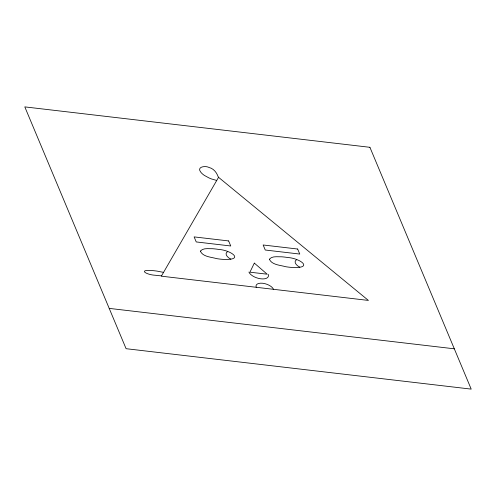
<?xml version="1.0" encoding="UTF-8"?>
<svg xmlns="http://www.w3.org/2000/svg" width="496" height="496" viewBox="0 0 496 496"><rect width="100%" height="100%" fill="white"/><g stroke="black" fill="none" stroke-linecap="round" stroke-linejoin="round"><path stroke-width="0.74" d="M218.457 177.469L161.349 276.173L368.416 300.427L218.308 177.115M161.535 275.85L158.987 275.671A46.277 22.438 18.2 0 1 155.384 275.261C146.084 274.84 137.094 269.018 153.593 270.686A46.308 22.45 18.2 0 1 157.133 271.12L163.544 272.378M109.207 308.388L454.317 348.818M216.727 180.457L211.432 178.932A21.619 10.478 18.2 0 1 208.729 177.791L204.47 175.46A13.77 6.677 18.2 0 1 203.019 174.406A13.919 6.746 18.2 0 1 200.812 172.199C196.273 166.687 205.53 165.478 209.064 167.487C213.708 168.578 216.758 172.651 218.24 176.96M268.2 274.319A10.323 5.003 18.2 0 1 260.908 278.82A10.323 5.003 18.2 0 1 248.905 272.056M299.807 267.22A9.232 4.476 18.2 0 1 296.664 259.712M230.783 259.135A9.232 4.476 18.2 0 1 227.639 251.627M256.252 287.289A9.232 4.476 18.2 0 1 262.768 283.266A9.232 4.476 18.2 0 1 273.507 289.311M200.359 251.131C202.802 256.872 211.302 257.058 216.647 258.621A36.648 17.769 18.2 0 0 222.921 259.352C245.396 260.524 230.931 250.127 218.773 249.445A36.648 17.769 18.2 0 0 212.493 248.713C208.599 248.868 203.075 247.684 200.359 251.131M269.378 259.216C271.82 264.957 280.321 265.143 285.665 266.705A36.648 17.769 18.2 0 0 291.946 267.437C314.421 268.609 299.95 258.211 287.798 257.529A36.648 17.769 18.2 0 0 281.517 256.798C277.617 256.953 272.099 255.769 269.378 259.216M254.33 263.116L249.922 272.18L267.177 274.201L254.33 263.116M369.911 147.306L24.8 106.882L126.089 348.694L471.2 389.118L369.911 147.306M228.631 240.938L194.122 236.896L196.236 241.936L230.745 245.979L228.631 240.938M297.656 249.029L263.147 244.981L265.255 250.021L299.764 254.064L297.656 249.029"/></g></svg>
